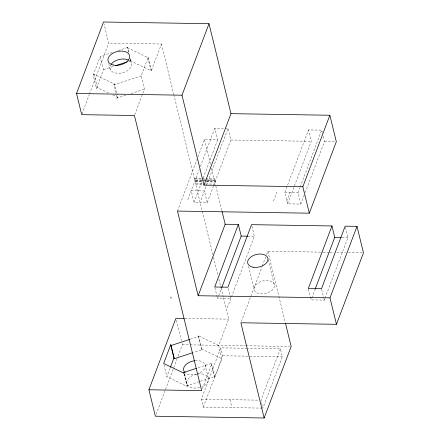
<?xml version="1.0" encoding="UTF-8"?>
<svg xmlns="http://www.w3.org/2000/svg" width="440" height="440" viewBox="0 0 440 440"><rect width="100%" height="100%" fill="white"/><g stroke="black" fill="none" stroke-linecap="round" stroke-linejoin="round"><path stroke-width="0.33" stroke-dasharray="2.2 1.65" d="M108.537 92.934L97.394 87.604L96.443 88.368L93.209 75.141L100.298 56.375L112.459 52.398M81.945 114.015L89.183 94.864M89.419 94.226L108.719 43.164L104.033 23.986M96.443 88.368L103.532 69.603L100.298 56.375M134.679 114.862L144.392 89.144L141.157 75.917L148.253 57.151L151.481 70.378L151.058 70.719L130.631 60.946L130.147 58.96M177.48 211.063L197.016 159.363M197.978 156.811L204.49 139.574L217.674 139.788L214.83 128.15L224.719 128.31M205.321 179.113L194.409 178.937L194.573 178.492L201.399 178.602M187.82 199.634L199.155 169.637M200.36 166.447L214.83 128.15M201.916 180.719L195.09 180.609L195.261 180.163L204.809 180.318M212.911 254.683L195.701 184.228L195.261 180.163M213.494 185.961L207.224 202.554L194.04 202.34L201.999 181.28M203.203 178.085L217.674 139.788M201.003 199.848L228.014 128.364L225.379 128.321M206.003 179.124L214.187 179.262L214.357 178.811L206.173 178.679M205.326 180.774L214.874 180.928L215.039 180.483L205.491 180.329M213.736 185.323L230.857 140.003L228.014 128.364M205.42 183.937L215.65 184.102L215.039 180.483M184.239 373.923L187.308 386.491L166.876 376.712L170.181 367.95M156.107 414.304L165.27 390.049M165.512 389.411L177.089 358.771M178.052 356.219L182.391 344.729L182.072 343.409M228.223 288.502L230.747 298.848L217.564 298.639L221.424 288.425M227.37 307.786L254.386 236.302L251.856 225.951M202.373 388.707L211.602 364.276L211.239 363.49L197.153 368.088M273.504 201.025L276.881 192.088M262.229 408.122L203.319 407.16L201.382 399.223L220.798 347.842L247.506 348.277M203.319 407.16L222.734 355.779L220.798 347.842M211.239 363.49L214.83 377.504L221.92 358.738L218.691 345.51L228.657 319.149L223.3 297.22M304.194 195.135L300.817 204.066L287.639 203.858L284.856 192.478L308.495 129.927L321.679 130.141L322.295 132.671M286.688 201.234L290.065 192.302M241.362 321.492L262.075 266.668M262.322 266.03L265.716 257.048M266.684 254.48L267.894 251.273L322.509 252.159M287.639 203.858L311.273 141.306L308.495 129.927M300.817 204.066L298.04 192.693L299.97 187.589M300.212 186.951L321.679 130.141M305.162 192.583L324.456 141.521L322.911 135.201M280.379 348.81L260.964 400.197L262.9 408.133L282.315 356.747L280.379 348.81L248.193 348.288M324.764 298.826L324.28 300.102L311.102 299.888L311.581 298.611M311.823 297.974L315.2 289.036M325.006 298.188L347.919 237.551L345.45 227.436M151.481 70.378L161.447 44.017L108.719 43.164M93.209 75.141L94.16 74.377L114.593 84.15L116.853 93.407M128.53 52.349L127.397 47.718L127.82 47.383L129.113 52.674M130.631 60.946L131.054 60.61L130.405 57.965M125.829 95.211L116.87 98.137L113.641 84.909L114.593 84.15M127.397 47.718L147.829 57.492L148.253 57.151M116.87 98.137L117.821 97.378L117.013 94.067M118.222 50.517L127.82 47.383M103.532 69.603L114.411 66.044M128.491 61.446L131.054 60.61M113.641 84.909L141.157 75.917M130.95 93.538L144.392 89.144M190.306 339.235L198.627 336.518L201.856 349.745L193.534 352.462M184.036 373.797L186.94 385.704L199.738 381.524M200.382 381.315L214.462 376.717M230.857 140.003L311.273 141.306M324.456 141.521L335.659 141.702M202.081 178.613L205.491 178.668M202.598 180.73L204.644 180.763M195.514 181.22L201.657 181.319M206.431 181.396L215.298 181.538M195.349 181.665L202.169 181.775M206.261 181.841L215.132 181.984M195.866 183.782L202.691 183.893M195.701 184.228L203.203 184.349M284.856 192.478L298.04 192.693M341.985 237.452L347.919 237.551M247.792 236.192L254.386 236.302M323.191 252.17L329.334 252.269M330.017 252.28L334.114 252.346M336.842 252.39L345.719 252.532M348.447 252.577L363.468 252.824M184.828 318.423L228.657 319.149M182.391 344.729L245.328 345.763M246.01 345.774L289.79 346.489M222.734 355.779L282.315 356.747M201.382 399.223L258.946 400.164M112.871 95.007L117.821 97.378M201.856 349.745L198.264 335.731L218.691 345.51M201.487 348.959L221.92 358.738M198.264 335.731L198.627 336.518M186.94 385.704L187.308 386.491M321.657 289.355L323.818 298.205M323.972 298.837L324.28 300.102M308.473 289.146L311.102 299.888M267.894 251.273L285.302 322.536M268.169 259.628L274.472 285.423A10.39 6.419 -13.7 0 1 259.507 293.656A10.39 6.419 -13.7 0 1 258.836 282.452A10.39 6.419 -13.7 0 1 274.472 285.423M248.578 266.447L254.073 288.932M214.357 178.811L214.874 180.928M204.49 139.574L210.634 164.709M211.442 168.014L214.187 179.262M215.804 185.873L221.941 211.007M207.224 202.554L204.375 190.916L191.197 190.702L194.04 202.34M194.573 178.492L195.09 180.609M161.447 44.017L173.624 93.863M173.789 94.529L194.409 178.937M213.56 257.339L217.943 275.286M218.917 279.274L220.864 287.249M221.029 287.914L223.141 296.555M214.88 287.645L217.564 298.639M147.829 57.492L151.058 70.719M229.983 399.691L231.924 407.627M211.602 364.276L214.83 377.504M205.002 364.529L208.23 377.757M130.246 58.751L131.214 62.717M176.407 320.26L181.423 340.764M108.79 63.619L110.248 69.57M184.635 374.22L187.055 384.142M94.16 74.377L97.394 87.604M163.972 364.804L166.876 376.712M197.923 373.94A11.082 6.848 -13.7 0 1 208.346 378.098A11.082 6.848 -13.7 0 1 201.812 386.771M199.634 387.502A11.082 6.848 -13.7 0 1 186.852 383.455A11.082 6.848 -13.7 0 1 196.785 374.127M129.294 60.577A11.082 6.848 -13.7 0 1 122.271 72.814A11.082 6.848 -13.7 0 1 110.627 65.043M195.261 360.652A11.082 6.848 -13.7 0 1 205.244 365.393A11.082 6.848 -13.7 0 1 197.505 373.945M196.961 374.121A11.082 6.848 -13.7 0 1 185.207 372.796"/><path stroke-width="0.66" d="M285.466 323.202L291.159 346.511L264.149 418L155.381 416.218L148.913 389.763L201.647 390.638L134.437 115.505L81.703 114.653L76.533 93.489L103.543 22L209.011 23.705L230.984 113.652L203.973 185.141L302.847 186.742L329.857 115.253L230.984 113.652M203.973 185.141L181.995 95.194L209.011 23.705M148.913 389.763L175.923 318.274L184.14 318.411M192.253 352.88L174.334 358.732L170.742 344.718L163.647 363.484L184.08 373.263L183.711 372.477L196.515 368.297M170.418 367.329L173.965 357.945L170.742 344.718M225.176 224.235L238.359 224.444L214.72 286.995L227.904 287.21L251.543 224.659L331.958 225.962L308.319 288.514L321.502 288.728L345.142 226.177L357.005 226.369L329.989 297.853L198.16 295.719L225.176 224.235L222.107 211.668M221.667 287.788L241.203 236.088L238.359 224.444M198.16 295.719L177.48 211.063L309.309 213.197L336.32 141.708L329.857 115.253M315.2 289.036L334.736 237.336L331.958 225.962M264.149 418L240.884 322.762L336.457 324.308L363.468 252.824L357.005 226.369M115.693 65.626L127.215 61.864M171.105 345.505L189.668 339.444M76.533 93.489L181.995 95.194M334.736 237.336L341.325 237.446M241.203 236.088L247.792 236.192M173.965 357.945L174.334 358.732M170.764 297.11L171.166 298.293M302.847 186.742L309.309 213.197M329.989 297.853L336.457 324.308M111.243 64.13A11.082 6.848 -13.7 0 1 128.343 60.038M184.85 372.46A11.082 6.848 -13.7 0 1 194.695 360.712M253.044 267.201A10.39 6.419 -13.7 0 0 268.01 258.968A10.39 6.419 -13.7 0 0 252.373 255.998A10.39 6.419 -13.7 0 0 253.044 267.201M113.454 65.071A11.082 6.848 -13.7 0 0 129.679 56.524A11.082 6.848 -13.7 0 0 113.245 53.031A11.082 6.848 -13.7 0 0 113.454 65.071"/></g></svg>
